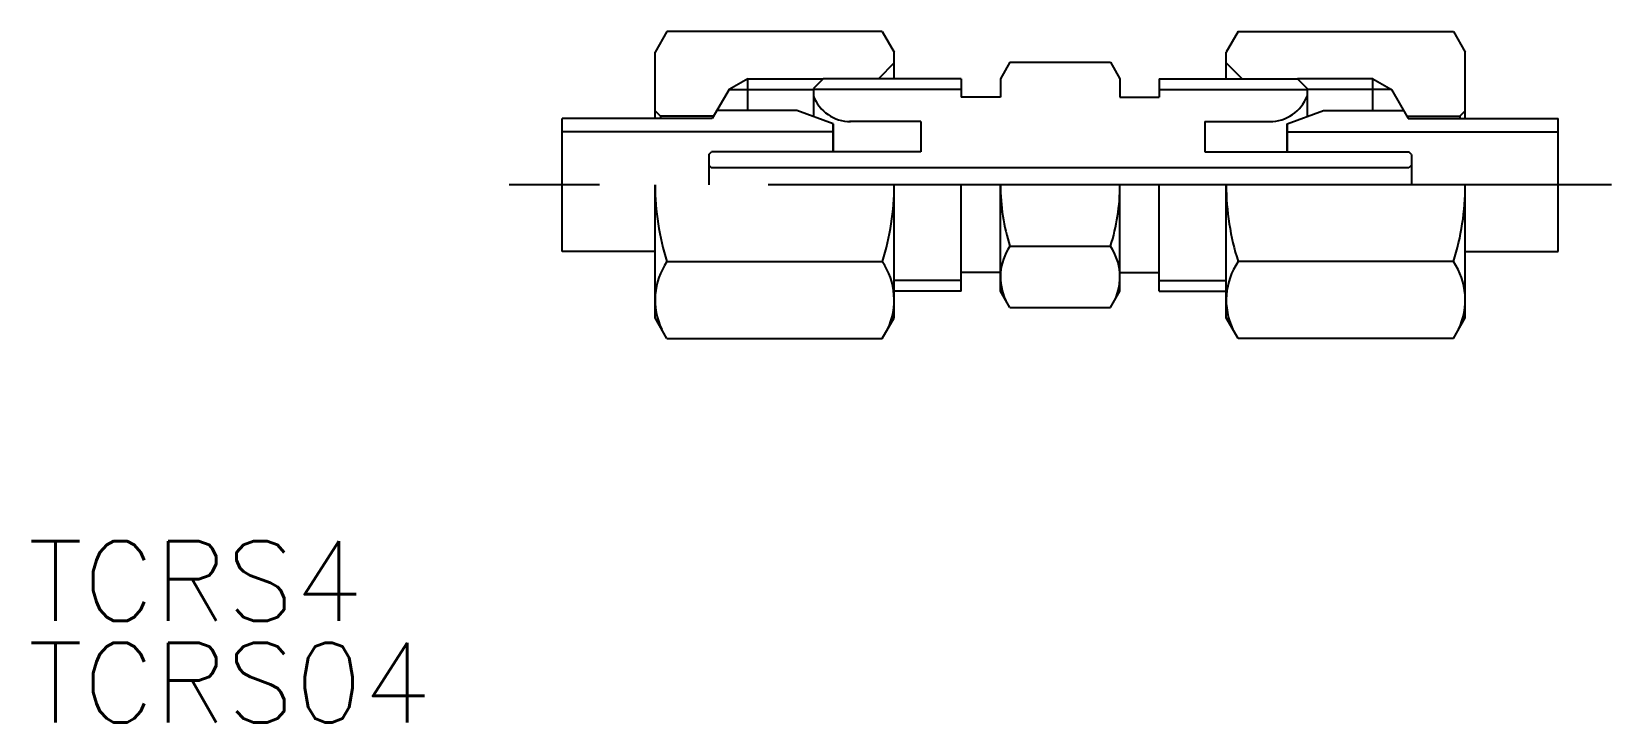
# Model space of a CAD drawing. Extents: x -20 to 39.5, y -20.2 to 5.8.
import ezdxf

# ---------------------------------------------------------------- set-up
doc = ezdxf.new("R2010")
doc.units = 0
doc.linetypes.add('CENTER', pattern=[50.8, 31.75, -6.35, 6.35, -6.35])
doc.layers.get('0').update_dxf_attribs({"linetype": 'CONTINUOUS'})
doc.layers.add('CENTER', color=1, linetype='CENTER')
doc.styles.get("Standard").update_dxf_attribs({"font": 'txt.shx', "height": 3, "bigfont": 'bigfont.shx'})

msp = doc.modelspace()

# ---------------------------------------------------------------- linework, layer by layer
at = {"color": 7, "linetype": 'CONTINUOUS'}
for p, q in [((3.947, 5.774), (3.5, 5)), ((12.053, 5.774), (3.947, 5.774)), ((12.053, 5.774), (12.5, 5)), ((25.447, 5.774), (25, 5)), ((25.447, 5.774), (33.553, 5.774)), ((33.553, 5.774), (34, 5)), ((3.5, 2.5), (3.5, 5)), ((12.5, 4), (12.5, 5)), ((25, 4), (25, 5)), ((34, 2.5), (34, 5)), ((12.5, 4.594), (11.906, 4)), ((16.857, 4.619), (16.5, 4)), ((16.857, 4.619), (20.643, 4.619)), ((20.643, 4.619), (21, 4)), ((25, 4.594), (25.594, 4)), ((6.282, 3.594), (5.65, 2.5)), ((6.282, 3.594), (9.458, 3.594)), ((6.985, 2.8), (6.985, 4)), ((9.823, 4), (9.458, 3.636)), ((9.458, 3.636), (9.458, 2.574)), ((15.023, 4), (9.823, 4)), ((15.023, 4), (15.023, 3.3)), ((16.5, 4), (16.5, 3.3)), ((21, 4), (21, 3.3)), ((22.477, 4), (27.677, 4)), ((22.477, 4), (22.477, 3.3)), ((27.677, 4), (28.042, 3.636)), ((28.042, 3.636), (28.042, 2.574)), ((31.218, 3.594), (28.042, 3.594)), ((30.515, 2.8), (30.515, 4)), ((31.218, 3.594), (31.85, 2.5)), ((16.5, 3.3), (15.023, 3.3)), ((21, 3.3), (22.477, 3.3)), ((0, -2.5), (0, 2.5)), ((5.65, 2.5), (0, 2.5)), ((3.5, 2.794), (3.7, 2.594)), ((3.7, 2.594), (3.7, 2.5)), ((5.704, 2.594), (3.7, 2.594)), ((8.836, 2.8), (5.824, 2.8)), ((10.2, 2.304), (8.836, 2.8)), ((13.5, 2.386), (10.817, 2.386)), ((13.5, 2.386), (13.5, 1.25)), ((24.2, 2.386), (26.683, 2.386)), ((24.2, 2.386), (24.2, 1.25)), ((27.3, 2.304), (28.664, 2.8)), ((28.664, 2.8), (31.676, 2.8)), ((31.796, 2.594), (33.8, 2.594)), ((31.85, 2.5), (37.5, 2.5)), ((34, 2.794), (33.8, 2.594)), ((33.8, 2.594), (33.8, 2.5)), ((37.5, -2.5), (37.5, 2.5)), ((10.2, 2), (0, 2)), ((10.2, 1.25), (10.2, 2.304)), ((10.2, 2.304), (10.2, 1.25)), ((27.3, 1.25), (27.3, 2.304)), ((27.3, 2.304), (27.3, 1.25)), ((27.3, 2), (37.5, 2)), ((5.523, 1.15), (5.623, 1.25)), ((13.5, 1.25), (5.623, 1.25)), ((24.2, 1.25), (31.877, 1.25)), ((31.977, 1.15), (31.877, 1.25)), ((5.523, 1.15), (5.523, 0)), ((5.523, 0.75), (5.623, 0.65)), ((31.877, 0.65), (5.623, 0.65)), ((31.977, 0.75), (31.877, 0.65)), ((31.977, 1.15), (31.977, 0)), ((3.5, -5), (3.5, 0)), ((12.5, -5), (12.5, 0)), ((15.023, -4), (15.023, 0)), ((16.5, -4), (16.5, 0)), ((21, -4), (21, 0)), ((22.477, -4), (22.477, 0)), ((25, -5), (25, 0)), ((34, -5), (34, 0)), ((16.857, -2.309), (20.643, -2.309)), ((3.5, -2.5), (0, -2.5)), ((3.947, -2.887), (12.053, -2.887)), ((33.553, -2.887), (25.447, -2.887)), ((34, -2.5), (37.5, -2.5)), ((16.5, -3.3), (15.023, -3.3)), ((21, -3.3), (22.477, -3.3)), ((15.023, -4), (12.5, -4)), ((16.857, -4.619), (16.5, -4)), ((20.643, -4.619), (21, -4)), ((22.477, -4), (25, -4)), ((16.857, -4.619), (20.643, -4.619)), ((3.947, -5.774), (3.5, -5)), ((12.053, -5.774), (12.5, -5)), ((25.447, -5.774), (25, -5)), ((33.553, -5.774), (34, -5)), ((3.947, -5.774), (12.053, -5.774)), ((33.553, -5.774), (25.447, -5.774))]:
    msp.add_line(p, q, dxfattribs=at)
at = {"color": 3, "linetype": 'CONTINUOUS'}
for p, q in [((6.985, 4), (6.282, 3.594)), ((6.985, 4), (9.823, 4)), ((15.023, 3.594), (9.458, 3.594)), ((22.477, 3.594), (28.042, 3.594)), ((30.515, 4), (27.677, 4)), ((30.515, 4), (31.218, 3.594)), ((15.023, -3.594), (12.5, -3.594)), ((22.477, -3.594), (25, -3.594))]:
    msp.add_line(p, q, dxfattribs=at)
at = {"color": 7, "linetype": 'CONTINUOUS'}
for centre, radius, start, end in [((10.858, 3.886), 1.5, 201.03947, 270), ((26.642, 3.886), 1.5, 270, 338.96053), ((13.053, 0), 9.553, 180, 197.58795), ((2.947, 0), 9.553, 342.41205, 360), ((24.143, 0), 7.643, 180, 197.58795), ((13.357, 0), 7.643, 342.41205, 360), ((24.447, 0), 9.553, 342.41205, 0), ((34.553, 0), 9.553, 180, 197.58795), ((18.545, -3.464), 2.045, 145.61575, 205.61575), ((18.955, -3.464), 2.045, 334.38425, 34.38425), ((6.056, -4.33), 2.556, 145.61575, 205.61575), ((9.944, -4.33), 2.556, 334.38425, 34.38425), ((27.556, -4.33), 2.556, 145.61575, 205.61575), ((31.444, -4.33), 2.556, 334.38425, 34.38425)]:
    msp.add_arc(centre, radius, start, end, dxfattribs=at)
at = {"layer": 'CENTER', "color": 1, "linetype": 'CENTER'}
msp.add_line((39.5, 0), (-2, 0), dxfattribs=at)

# ---------------------------------------------------------------- texts
at = {"color": 7, "linetype": 'CONTINUOUS'}
for s, p in [('TCRS4', (-20.102, -16.41)), ('TCRS04', (-20.102, -20.232))]:
    msp.add_text(s, height=3, dxfattribs=at).set_placement(p)

doc.saveas('drawing.dxf')
